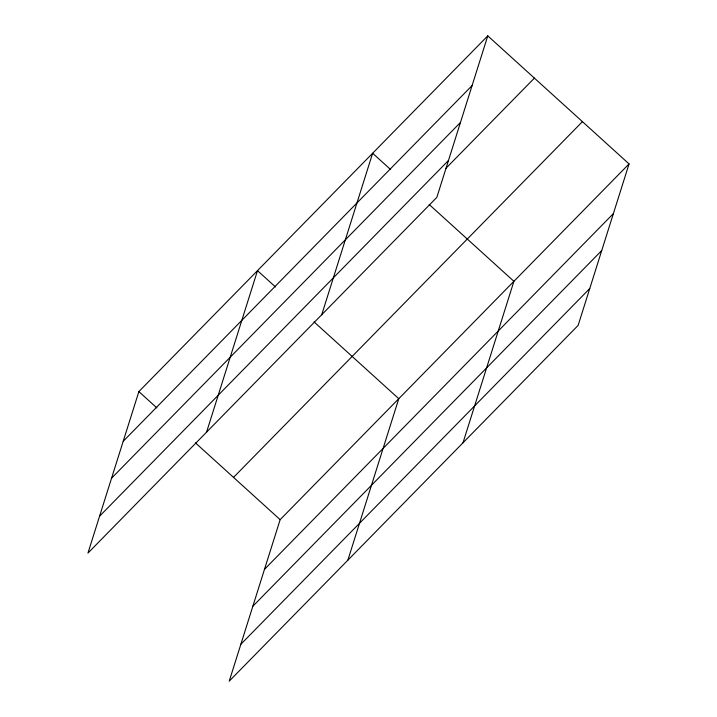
<?xml version="1.0" encoding="UTF-8"?>
<svg xmlns="http://www.w3.org/2000/svg" width="717" height="717" viewBox="0 0 717 717"><rect width="100%" height="100%" fill="white"/><g stroke="black" fill="none" stroke-linecap="round" stroke-linejoin="round"><path stroke-width="1.08" d="M487.775 35.85L138.874 391.59L87.949 553.085L436.85 197.345L487.775 35.85L629.051 163.915L578.126 325.41L229.225 681.15L280.15 519.655L629.051 163.915M206.577 432.136L257.502 270.641L275.489 286.952M321.718 314.745L372.634 153.241L390.631 169.553M347.853 560.201L398.777 398.697L314.055 321.906M462.994 442.801L513.91 281.306L429.196 204.515M123.199 441.296L472.1 85.556M111.565 478.194L460.466 122.455M99.582 516.195L448.483 160.456M445.884 168.352L534.398 78.108M233.527 477.388L582.428 121.648M264.474 569.361L613.376 213.621M252.841 606.25L601.742 250.511M240.858 644.26L589.759 288.521M138.874 391.59L156.862 407.901M195.427 442.855L280.15 519.655"/></g></svg>
